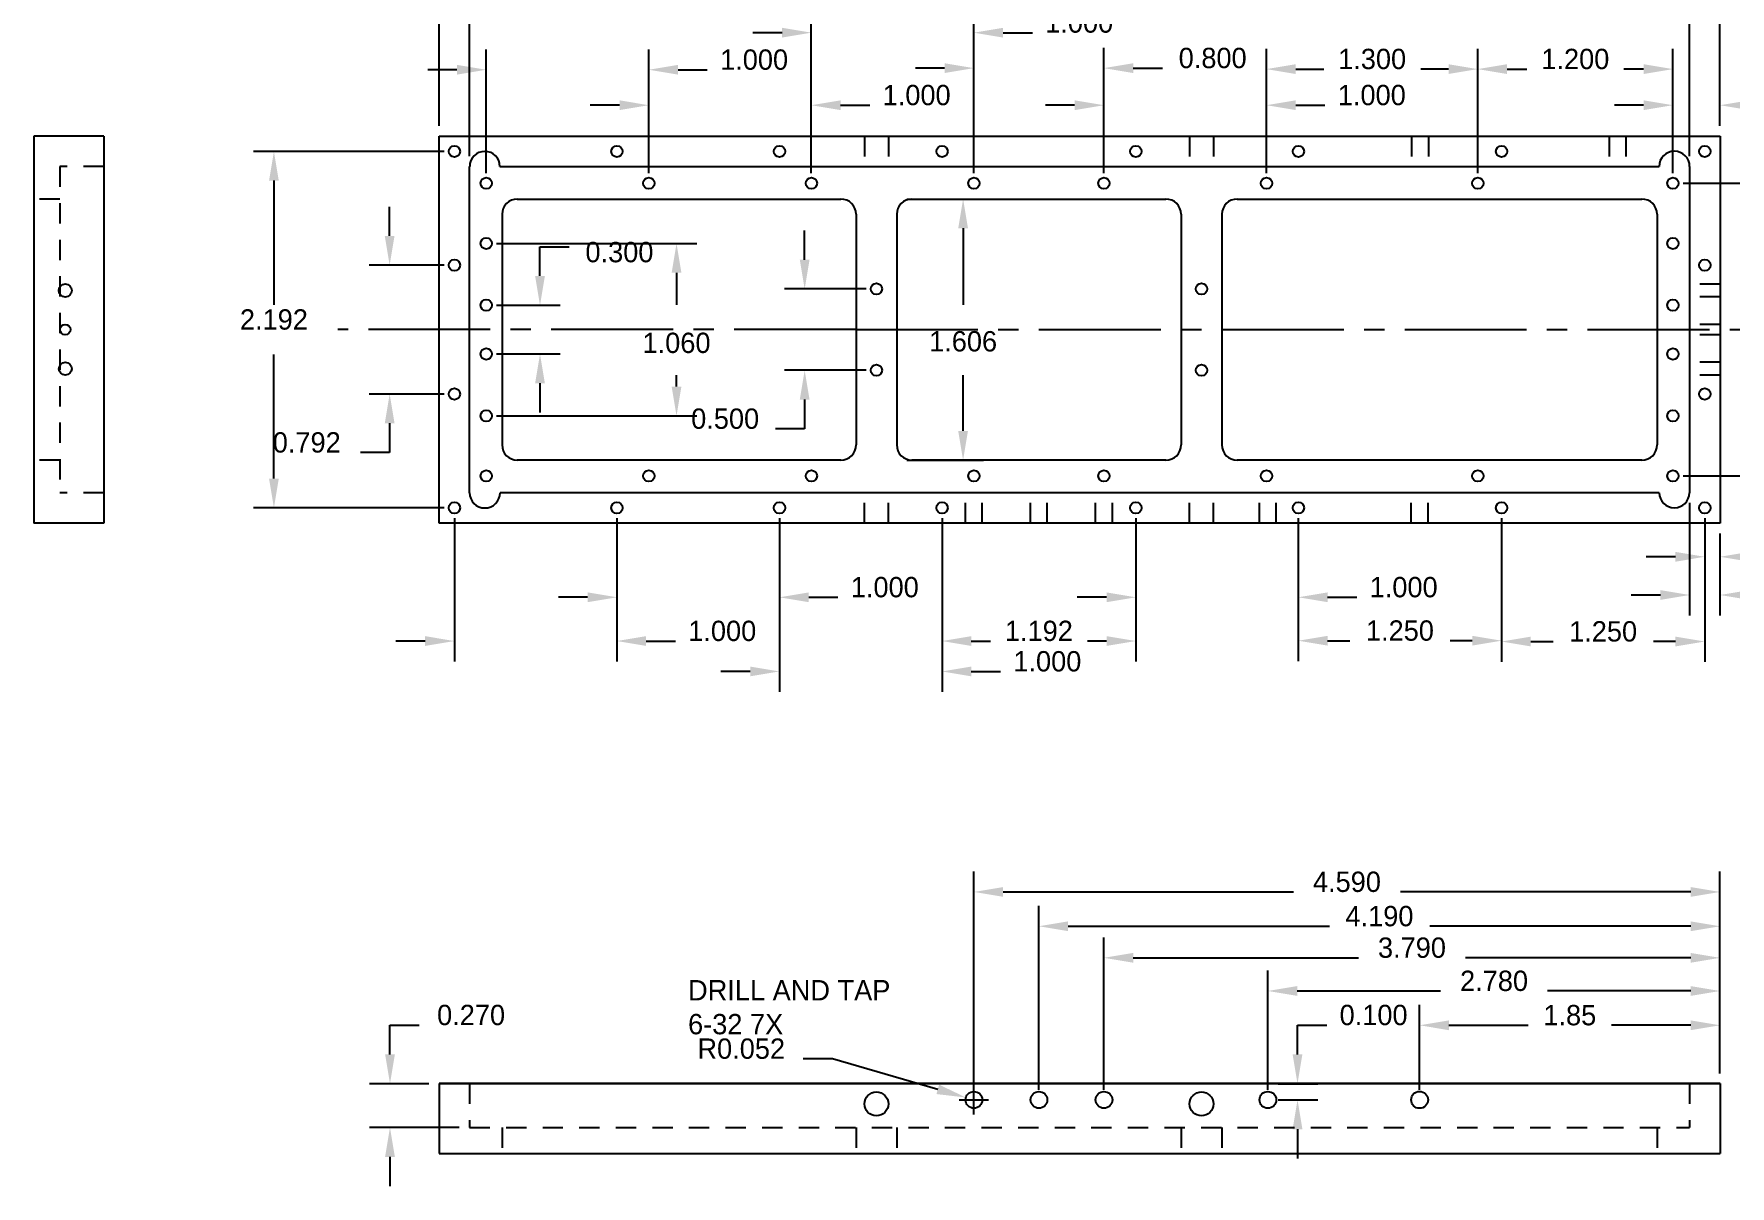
# Model space of a CAD drawing. Extents: x -6.1 to 9.6, y -5.4 to 5.3.
# Drawn here: x -6.13 to 4.31, y -5.41 to 1.68 of the extents above; entities that cross this region are included whole.
import ezdxf
from ezdxf.enums import TextEntityAlignment as Align

# ---------------------------------------------------------------- set-up
doc = ezdxf.new("R2010")
doc.units = 0
doc.header["$MEASUREMENT"] = 0
doc.linetypes.add('CENTER2', pattern=[1.125, 0.75, -0.125, 0.125, -0.125])
doc.linetypes.add('HIDDEN2', pattern=[0.1875, 0.125, -0.0625])
doc.layers.get('0').update_dxf_attribs({"linetype": 'CONTINUOUS'})
doc.layers.get('DEFPOINTS').update_dxf_attribs({"linetype": 'CONTINUOUS'})
for name, color, linetype in [('CEN', 5, 'CENTER2'), ('DIM', 3, 'CONTINUOUS'), ('HID', 1, 'HIDDEN2')]:
    doc.layers.add(name, color=color, linetype=linetype)
doc.dimstyles.get("Standard").update_dxf_attribs({"dimtxt": 0.125, "dimasz": 0.18, "dimexe": 0.125, "dimexo": 0.063, "dimgap": 0.09, "dimtad": 0, "dimtih": 1, "dimtoh": 1, "dimdec": 4, "dimzin": 0, "dimtxsty": 'STANDARD', "dimcen": 0.09, "dimazin": 3, "dimtfac": 1, "dimtdec": 4, "dimtofl": 0, "dimtmove": 0, "dimatfit": 3, "dimtolj": 1, "dimtzin": 0})

# ---------------------------------------------------------------- blocks, each defined once
blk = doc.blocks.new('*D6')
at = {"color": 0, "linetype": 'BYBLOCK'}
for p, q in [((1.647, -4.598), (1.647, -4.418)), ((1.647, -4.418), (1.827, -4.418)), ((1.528, -4.778), (1.772, -4.778)), ((1.528, -4.878), (1.772, -4.878)), ((1.647, -5.058), (1.647, -5.238))]:
    blk.add_line(p, q, dxfattribs=at)
for points in [[(1.617, -4.598), (1.677, -4.598), (1.647, -4.778)], [(1.617, -5.058), (1.677, -5.058), (1.647, -4.878)]]:
    blk.add_solid(points, dxfattribs=at)
at = {"layer": 'DEFPOINTS', "color": 0, "linetype": 'BYBLOCK'}
for p in [(1.465, -4.778), (1.647, -4.778), (1.465, -4.878)]:
    blk.add_point(p, dxfattribs=at)
at = {"color": 0, "linetype": 'BYBLOCK'}
blk.add_text('0.100', height=0.125, dxfattribs=at).set_placement((2.115, -4.418), align=Align.CENTER)
blk = doc.blocks.new('*D5')
at = {"color": 0, "linetype": 'BYBLOCK'}
for p, q in [((3.652, -1.3), (3.652, -1.663)), ((3.746, -1.394), (3.746, -1.663)), ((3.472, -1.538), (3.292, -1.538)), ((3.926, -1.538), (4.106, -1.538))]:
    blk.add_line(p, q, dxfattribs=at)
for points in [[(3.472, -1.508), (3.472, -1.568), (3.652, -1.538)], [(3.926, -1.508), (3.926, -1.568), (3.746, -1.538)]]:
    blk.add_solid(points, dxfattribs=at)
at = {"layer": 'DEFPOINTS', "color": 0, "linetype": 'BYBLOCK'}
for p in [(3.652, -1.237), (3.746, -1.331), (3.746, -1.538)]:
    blk.add_point(p, dxfattribs=at)
at = {"color": 0, "linetype": 'BYBLOCK'}
blk.add_text('0.094', height=0.125, dxfattribs=at).set_placement((4.426, -1.538), align=Align.CENTER)
blk = doc.blocks.new('*D4')
at = {"color": 0, "linetype": 'BYBLOCK'}
for p, q in [((3.559, -1.207), (3.559, -1.898)), ((3.746, -1.394), (3.746, -1.898)), ((3.379, -1.773), (3.199, -1.773)), ((3.926, -1.773), (4.106, -1.773))]:
    blk.add_line(p, q, dxfattribs=at)
for points in [[(3.379, -1.743), (3.379, -1.803), (3.559, -1.773)], [(3.926, -1.743), (3.926, -1.803), (3.746, -1.773)]]:
    blk.add_solid(points, dxfattribs=at)
at = {"layer": 'DEFPOINTS', "color": 0, "linetype": 'BYBLOCK'}
for p in [(3.559, -1.144), (3.746, -1.331), (3.746, -1.773)]:
    blk.add_point(p, dxfattribs=at)
at = {"color": 0, "linetype": 'BYBLOCK'}
blk.add_text('0.187', height=0.125, dxfattribs=at).set_placement((4.415, -1.773), align=Align.CENTER)
blk = doc.blocks.new('*D15')
at = {"color": 0, "linetype": 'BYBLOCK'}
for p, q in [((0.652, -1.3), (0.652, -1.912)), ((1.652, -1.3), (1.652, -1.912)), ((0.472, -1.787), (0.292, -1.787)), ((1.832, -1.787), (2.012, -1.787))]:
    blk.add_line(p, q, dxfattribs=at)
for points in [[(0.472, -1.757), (0.472, -1.817), (0.652, -1.787)], [(1.832, -1.757), (1.832, -1.817), (1.652, -1.787)]]:
    blk.add_solid(points, dxfattribs=at)
at = {"layer": 'DEFPOINTS', "color": 0, "linetype": 'BYBLOCK'}
for p in [(0.652, -1.237), (1.652, -1.237), (1.652, -1.787)]:
    blk.add_point(p, dxfattribs=at)
at = {"color": 0, "linetype": 'BYBLOCK'}
blk.add_text('1.000', height=0.125, dxfattribs=at).set_placement((2.3, -1.787), align=Align.CENTER)
blk = doc.blocks.new('*D16')
at = {"color": 0, "linetype": 'BYBLOCK'}
for p, q in [((-0.54, -1.3), (-0.54, -2.181)), ((0.652, -1.3), (0.652, -2.181)), ((-0.36, -2.056), (-0.242, -2.056)), ((0.472, -2.056), (0.355, -2.056))]:
    blk.add_line(p, q, dxfattribs=at)
for points in [[(-0.36, -2.026), (-0.36, -2.086), (-0.54, -2.056)], [(0.472, -2.026), (0.472, -2.086), (0.652, -2.056)]]:
    blk.add_solid(points, dxfattribs=at)
at = {"layer": 'DEFPOINTS', "color": 0, "linetype": 'BYBLOCK'}
for p in [(-0.54, -1.237), (0.652, -1.237), (0.652, -2.056)]:
    blk.add_point(p, dxfattribs=at)
at = {"color": 0, "linetype": 'BYBLOCK'}
blk.add_text('1.192', height=0.125, dxfattribs=at).set_placement((0.056, -2.056), align=Align.CENTER)
blk = doc.blocks.new('*D17')
at = {"color": 0, "linetype": 'BYBLOCK'}
for p, q in [((-1.54, -1.3), (-1.54, -2.368)), ((-0.54, -1.3), (-0.54, -2.368)), ((-1.72, -2.243), (-1.9, -2.243)), ((-0.36, -2.243), (-0.18, -2.243))]:
    blk.add_line(p, q, dxfattribs=at)
for points in [[(-1.72, -2.213), (-1.72, -2.273), (-1.54, -2.243)], [(-0.36, -2.213), (-0.36, -2.273), (-0.54, -2.243)]]:
    blk.add_solid(points, dxfattribs=at)
at = {"layer": 'DEFPOINTS', "color": 0, "linetype": 'BYBLOCK'}
for p in [(-1.54, -1.237), (-0.54, -1.237), (-0.54, -2.243)]:
    blk.add_point(p, dxfattribs=at)
at = {"color": 0, "linetype": 'BYBLOCK'}
blk.add_text('1.000', height=0.125, dxfattribs=at).set_placement((0.108, -2.243), align=Align.CENTER)
blk = doc.blocks.new('*D18')
at = {"color": 0, "linetype": 'BYBLOCK'}
for p, q in [((-2.54, -1.3), (-2.54, -1.912)), ((-1.54, -1.3), (-1.54, -1.912)), ((-2.72, -1.787), (-2.9, -1.787)), ((-1.36, -1.787), (-1.18, -1.787))]:
    blk.add_line(p, q, dxfattribs=at)
for points in [[(-2.72, -1.757), (-2.72, -1.817), (-2.54, -1.787)], [(-1.36, -1.757), (-1.36, -1.817), (-1.54, -1.787)]]:
    blk.add_solid(points, dxfattribs=at)
at = {"layer": 'DEFPOINTS', "color": 0, "linetype": 'BYBLOCK'}
for p in [(-2.54, -1.237), (-1.54, -1.237), (-1.54, -1.787)]:
    blk.add_point(p, dxfattribs=at)
at = {"color": 0, "linetype": 'BYBLOCK'}
blk.add_text('1.000', height=0.125, dxfattribs=at).set_placement((-0.892, -1.787), align=Align.CENTER)
blk = doc.blocks.new('*D19')
at = {"color": 0, "linetype": 'BYBLOCK'}
for p, q in [((-3.54, -1.3), (-3.54, -2.181)), ((-2.54, -1.3), (-2.54, -2.181)), ((-3.72, -2.056), (-3.9, -2.056)), ((-2.36, -2.056), (-2.18, -2.056))]:
    blk.add_line(p, q, dxfattribs=at)
for points in [[(-3.72, -2.026), (-3.72, -2.086), (-3.54, -2.056)], [(-2.36, -2.026), (-2.36, -2.086), (-2.54, -2.056)]]:
    blk.add_solid(points, dxfattribs=at)
at = {"layer": 'DEFPOINTS', "color": 0, "linetype": 'BYBLOCK'}
for p in [(-3.54, -1.237), (-2.54, -1.237), (-2.54, -2.056)]:
    blk.add_point(p, dxfattribs=at)
at = {"color": 0, "linetype": 'BYBLOCK'}
blk.add_text('1.000', height=0.125, dxfattribs=at).set_placement((-1.892, -2.056), align=Align.CENTER)
blk = doc.blocks.new('*D20')
at = {"color": 0, "linetype": 'BYBLOCK'}
for p, q in [((3.456, 0.822), (3.456, 1.364)), ((3.746, 1.112), (3.746, 1.364)), ((3.276, 1.239), (3.096, 1.239)), ((3.926, 1.239), (4.106, 1.239))]:
    blk.add_line(p, q, dxfattribs=at)
for points in [[(3.276, 1.269), (3.276, 1.209), (3.456, 1.239)], [(3.926, 1.269), (3.926, 1.209), (3.746, 1.239)]]:
    blk.add_solid(points, dxfattribs=at)
at = {"layer": 'DEFPOINTS', "color": 0, "linetype": 'BYBLOCK'}
for p in [(3.746, 1.239), (3.746, 1.049), (3.456, 0.759)]:
    blk.add_point(p, dxfattribs=at)
at = {"color": 0, "linetype": 'BYBLOCK'}
blk.add_text('0.290', height=0.125, dxfattribs=at).set_placement((4.426, 1.239), align=Align.CENTER)
blk = doc.blocks.new('*D21')
at = {"color": 0, "linetype": 'BYBLOCK'}
for p, q in [((0.456, 0.822), (0.456, 1.364)), ((1.456, 0.822), (1.456, 1.364)), ((0.276, 1.239), (0.096, 1.239)), ((1.636, 1.239), (1.816, 1.239))]:
    blk.add_line(p, q, dxfattribs=at)
for points in [[(0.276, 1.269), (0.276, 1.209), (0.456, 1.239)], [(1.636, 1.269), (1.636, 1.209), (1.456, 1.239)]]:
    blk.add_solid(points, dxfattribs=at)
at = {"layer": 'DEFPOINTS', "color": 0, "linetype": 'BYBLOCK'}
for p in [(1.456, 1.239), (0.456, 0.759), (1.456, 0.759)]:
    blk.add_point(p, dxfattribs=at)
at = {"color": 0, "linetype": 'BYBLOCK'}
blk.add_text('1.000', height=0.125, dxfattribs=at).set_placement((2.104, 1.239), align=Align.CENTER)
blk = doc.blocks.new('*D22')
at = {"color": 0, "linetype": 'BYBLOCK'}
for p, q in [((-0.344, 0.822), (-0.344, 1.592)), ((0.456, 0.822), (0.456, 1.592)), ((-0.524, 1.467), (-0.704, 1.467)), ((0.636, 1.467), (0.816, 1.467))]:
    blk.add_line(p, q, dxfattribs=at)
for points in [[(-0.524, 1.497), (-0.524, 1.437), (-0.344, 1.467)], [(0.636, 1.497), (0.636, 1.437), (0.456, 1.467)]]:
    blk.add_solid(points, dxfattribs=at)
at = {"layer": 'DEFPOINTS', "color": 0, "linetype": 'BYBLOCK'}
for p in [(0.456, 1.467), (-0.344, 0.759), (0.456, 0.759)]:
    blk.add_point(p, dxfattribs=at)
at = {"color": 0, "linetype": 'BYBLOCK'}
blk.add_text('0.800', height=0.125, dxfattribs=at).set_placement((1.125, 1.467), align=Align.CENTER)
blk = doc.blocks.new('*D23')
at = {"color": 0, "linetype": 'BYBLOCK'}
for p, q in [((-1.344, 0.822), (-1.344, 1.81)), ((-0.344, 0.822), (-0.344, 1.81)), ((-1.524, 1.685), (-1.704, 1.685)), ((-0.164, 1.685), (0.016, 1.685))]:
    blk.add_line(p, q, dxfattribs=at)
for points in [[(-1.524, 1.715), (-1.524, 1.655), (-1.344, 1.685)], [(-0.164, 1.715), (-0.164, 1.655), (-0.344, 1.685)]]:
    blk.add_solid(points, dxfattribs=at)
at = {"layer": 'DEFPOINTS', "color": 0, "linetype": 'BYBLOCK'}
for p in [(-0.344, 1.685), (-1.344, 0.759), (-0.344, 0.759)]:
    blk.add_point(p, dxfattribs=at)
at = {"color": 0, "linetype": 'BYBLOCK'}
blk.add_text('1.000', height=0.125, dxfattribs=at).set_placement((0.304, 1.685), align=Align.CENTER)
blk = doc.blocks.new('*D24')
at = {"color": 0, "linetype": 'BYBLOCK'}
for p, q in [((-2.344, 0.822), (-2.344, 1.364)), ((-1.344, 0.822), (-1.344, 1.364)), ((-2.524, 1.239), (-2.704, 1.239)), ((-1.164, 1.239), (-0.984, 1.239))]:
    blk.add_line(p, q, dxfattribs=at)
for points in [[(-2.524, 1.269), (-2.524, 1.209), (-2.344, 1.239)], [(-1.164, 1.269), (-1.164, 1.209), (-1.344, 1.239)]]:
    blk.add_solid(points, dxfattribs=at)
at = {"layer": 'DEFPOINTS', "color": 0, "linetype": 'BYBLOCK'}
for p in [(-1.344, 1.239), (-2.344, 0.759), (-1.344, 0.759)]:
    blk.add_point(p, dxfattribs=at)
at = {"color": 0, "linetype": 'BYBLOCK'}
blk.add_text('1.000', height=0.125, dxfattribs=at).set_placement((-0.696, 1.239), align=Align.CENTER)
blk = doc.blocks.new('*D25')
at = {"color": 0, "linetype": 'BYBLOCK'}
for p, q in [((-3.344, 0.822), (-3.344, 1.582)), ((-2.344, 0.822), (-2.344, 1.582)), ((-3.524, 1.457), (-3.704, 1.457)), ((-2.164, 1.457), (-1.984, 1.457))]:
    blk.add_line(p, q, dxfattribs=at)
for points in [[(-3.524, 1.487), (-3.524, 1.427), (-3.344, 1.457)], [(-2.164, 1.487), (-2.164, 1.427), (-2.344, 1.457)]]:
    blk.add_solid(points, dxfattribs=at)
at = {"layer": 'DEFPOINTS', "color": 0, "linetype": 'BYBLOCK'}
for p in [(-2.344, 1.457), (-3.344, 0.759), (-2.344, 0.759)]:
    blk.add_point(p, dxfattribs=at)
at = {"color": 0, "linetype": 'BYBLOCK'}
blk.add_text('1.000', height=0.125, dxfattribs=at).set_placement((-1.696, 1.457), align=Align.CENTER)
blk = doc.blocks.new('*D26')
at = {"color": 0, "linetype": 'BYBLOCK'}
for p, q in [((-1.385, 0.289), (-1.385, 0.469)), ((-1.007, 0.109), (-1.51, 0.109)), ((-1.007, -0.391), (-1.51, -0.391)), ((-1.385, -0.571), (-1.385, -0.751)), ((-1.385, -0.751), (-1.565, -0.751))]:
    blk.add_line(p, q, dxfattribs=at)
for points in [[(-1.415, 0.289), (-1.355, 0.289), (-1.385, 0.109)], [(-1.415, -0.571), (-1.355, -0.571), (-1.385, -0.391)]]:
    blk.add_solid(points, dxfattribs=at)
at = {"layer": 'DEFPOINTS', "color": 0, "linetype": 'BYBLOCK'}
for p in [(-0.944, 0.109), (-1.385, -0.391), (-0.944, -0.391)]:
    blk.add_point(p, dxfattribs=at)
at = {"color": 0, "linetype": 'BYBLOCK'}
blk.add_text('0.500', height=0.125, dxfattribs=at).set_placement((-1.874, -0.751), align=Align.CENTER)
blk = doc.blocks.new('*D27')
at = {"color": 0, "linetype": 'BYBLOCK'}
for p, q in [((-3.938, 0.435), (-3.938, 0.615)), ((-3.603, 0.255), (-4.063, 0.255)), ((-3.603, -0.537), (-4.063, -0.537)), ((-3.938, -0.717), (-3.938, -0.897)), ((-3.938, -0.897), (-4.118, -0.897))]:
    blk.add_line(p, q, dxfattribs=at)
for points in [[(-3.968, 0.435), (-3.908, 0.435), (-3.938, 0.255)], [(-3.968, -0.717), (-3.908, -0.717), (-3.938, -0.537)]]:
    blk.add_solid(points, dxfattribs=at)
at = {"layer": 'DEFPOINTS', "color": 0, "linetype": 'BYBLOCK'}
for p in [(-3.54, 0.255), (-3.938, -0.537), (-3.54, -0.537)]:
    blk.add_point(p, dxfattribs=at)
at = {"color": 0, "linetype": 'BYBLOCK'}
blk.add_text('0.792', height=0.125, dxfattribs=at).set_placement((-4.448, -0.897), align=Align.CENTER)
blk = doc.blocks.new('*D28')
at = {"color": 0, "linetype": 'BYBLOCK'}
for p, q in [((-3.603, 0.955), (-4.775, 0.955)), ((-4.65, 0.775), (-4.65, 0.012)), ((-4.65, -1.057), (-4.65, -0.293)), ((-3.603, -1.237), (-4.775, -1.237))]:
    blk.add_line(p, q, dxfattribs=at)
for points in [[(-4.68, 0.775), (-4.62, 0.775), (-4.65, 0.955)], [(-4.68, -1.057), (-4.62, -1.057), (-4.65, -1.237)]]:
    blk.add_solid(points, dxfattribs=at)
at = {"layer": 'DEFPOINTS', "color": 0, "linetype": 'BYBLOCK'}
for p in [(-3.54, 0.955), (-4.65, -1.237), (-3.54, -1.237)]:
    blk.add_point(p, dxfattribs=at)
at = {"color": 0, "linetype": 'BYBLOCK'}
blk.add_text('2.192', height=0.125, dxfattribs=at).set_placement((-4.65, -0.141), align=Align.CENTER)
blk = doc.blocks.new('*D35')
at = {"color": 0, "linetype": 'BYBLOCK'}
for p, q in [((-3.936, -4.598), (-3.936, -4.418)), ((-3.936, -4.418), (-3.756, -4.418)), ((-3.697, -4.778), (-4.061, -4.778)), ((-3.51, -5.048), (-4.061, -5.048)), ((-3.936, -5.228), (-3.936, -5.408))]:
    blk.add_line(p, q, dxfattribs=at)
for points in [[(-3.966, -4.598), (-3.906, -4.598), (-3.936, -4.778)], [(-3.966, -5.228), (-3.906, -5.228), (-3.936, -5.048)]]:
    blk.add_solid(points, dxfattribs=at)
at = {"layer": 'DEFPOINTS', "color": 0, "linetype": 'BYBLOCK'}
for p in [(-3.936, -4.778), (-3.634, -4.778), (-3.447, -5.048)]:
    blk.add_point(p, dxfattribs=at)
at = {"color": 0, "linetype": 'BYBLOCK'}
blk.add_text('0.270', height=0.125, dxfattribs=at).set_placement((-3.437, -4.418), align=Align.CENTER)
blk = doc.blocks.new('*D38')
at = {"color": 0, "linetype": 'BYBLOCK'}
for p, q in [((-1.214, -4.625), (-1.394, -4.625)), ((-0.566, -4.813), (-1.214, -4.625)), ((-0.344, -4.968), (-0.344, -4.788)), ((-0.434, -4.878), (-0.254, -4.878))]:
    blk.add_line(p, q, dxfattribs=at)
blk.add_solid([(-0.574, -4.842), (-0.558, -4.784), (-0.393, -4.863)], dxfattribs=at)
at = {"layer": 'DEFPOINTS', "color": 0, "linetype": 'BYBLOCK'}
for p in [(-0.393, -4.863), (-0.344, -4.878)]:
    blk.add_point(p, dxfattribs=at)
at = {"color": 0, "linetype": 'BYBLOCK'}
blk.add_text('R0.052', height=0.125, dxfattribs=at).set_placement((-1.775, -4.625), align=Align.CENTER)
blk = doc.blocks.new('*D42')
at = {"color": 0, "linetype": 'BYBLOCK'}
for p, q in [((1.456, 0.822), (1.456, 1.586)), ((2.756, 0.822), (2.756, 1.586)), ((1.636, 1.461), (1.808, 1.461)), ((2.576, 1.461), (2.405, 1.461))]:
    blk.add_line(p, q, dxfattribs=at)
for points in [[(1.636, 1.491), (1.636, 1.431), (1.456, 1.461)], [(2.576, 1.491), (2.576, 1.431), (2.756, 1.461)]]:
    blk.add_solid(points, dxfattribs=at)
at = {"layer": 'DEFPOINTS', "color": 0, "linetype": 'BYBLOCK'}
for p in [(2.756, 1.461), (1.456, 0.759), (2.756, 0.759)]:
    blk.add_point(p, dxfattribs=at)
at = {"color": 0, "linetype": 'BYBLOCK'}
blk.add_text('1.300', height=0.125, dxfattribs=at).set_placement((2.106, 1.461), align=Align.CENTER)
blk = doc.blocks.new('*D43')
at = {"color": 0, "linetype": 'BYBLOCK'}
for p, q in [((2.756, 0.822), (2.756, 1.586)), ((3.956, 0.822), (3.956, 1.586)), ((2.936, 1.461), (3.058, 1.461)), ((3.776, 1.461), (3.655, 1.461))]:
    blk.add_line(p, q, dxfattribs=at)
for points in [[(2.936, 1.491), (2.936, 1.431), (2.756, 1.461)], [(3.776, 1.491), (3.776, 1.431), (3.956, 1.461)]]:
    blk.add_solid(points, dxfattribs=at)
at = {"layer": 'DEFPOINTS', "color": 0, "linetype": 'BYBLOCK'}
for p in [(3.956, 1.461), (2.756, 0.759), (3.956, 0.759)]:
    blk.add_point(p, dxfattribs=at)
at = {"color": 0, "linetype": 'BYBLOCK'}
blk.add_text('1.200', height=0.125, dxfattribs=at).set_placement((3.356, 1.461), align=Align.CENTER)
blk = doc.blocks.new('*D44')
at = {"color": 0, "linetype": 'BYBLOCK'}
for p, q in [((-3.634, 1.112), (-3.634, 2.48)), ((4.246, 1.112), (4.246, 2.48)), ((-3.454, 2.355), (-0.023, 2.355)), ((4.066, 2.355), (0.636, 2.355))]:
    blk.add_line(p, q, dxfattribs=at)
for points in [[(-3.454, 2.385), (-3.454, 2.325), (-3.634, 2.355)], [(4.066, 2.385), (4.066, 2.325), (4.246, 2.355)]]:
    blk.add_solid(points, dxfattribs=at)
at = {"layer": 'DEFPOINTS', "color": 0, "linetype": 'BYBLOCK'}
for p in [(4.246, 2.355), (-3.634, 1.049), (4.246, 1.049)]:
    blk.add_point(p, dxfattribs=at)
at = {"color": 0, "linetype": 'BYBLOCK'}
blk.add_text('7.880', height=0.125, dxfattribs=at).set_placement((0.306, 2.355), align=Align.CENTER)
blk = doc.blocks.new('*D45')
at = {"color": 0, "linetype": 'BYBLOCK'}
for p, q in [((-3.447, 0.925), (-3.447, 2.263)), ((4.059, 0.925), (4.059, 2.263)), ((-3.267, 2.138), (-0.023, 2.138)), ((3.879, 2.138), (0.636, 2.138))]:
    blk.add_line(p, q, dxfattribs=at)
for points in [[(-3.267, 2.168), (-3.267, 2.108), (-3.447, 2.138)], [(3.879, 2.168), (3.879, 2.108), (4.059, 2.138)]]:
    blk.add_solid(points, dxfattribs=at)
at = {"layer": 'DEFPOINTS', "color": 0, "linetype": 'BYBLOCK'}
for p in [(4.059, 2.138), (-3.447, 0.862), (4.059, 0.862)]:
    blk.add_point(p, dxfattribs=at)
at = {"color": 0, "linetype": 'BYBLOCK'}
blk.add_text('7.506', height=0.125, dxfattribs=at).set_placement((0.306, 2.138), align=Align.CENTER)
blk = doc.blocks.new('*D47')
at = {"color": 0, "linetype": 'BYBLOCK'}
for p, q in [((1.652, -1.3), (1.652, -2.179)), ((2.902, -1.3), (2.902, -2.179)), ((1.832, -2.054), (1.969, -2.054)), ((2.722, -2.054), (2.586, -2.054))]:
    blk.add_line(p, q, dxfattribs=at)
for points in [[(1.832, -2.024), (1.832, -2.084), (1.652, -2.054)], [(2.722, -2.024), (2.722, -2.084), (2.902, -2.054)]]:
    blk.add_solid(points, dxfattribs=at)
at = {"layer": 'DEFPOINTS', "color": 0, "linetype": 'BYBLOCK'}
for p in [(1.652, -1.237), (2.902, -1.237), (2.902, -2.054)]:
    blk.add_point(p, dxfattribs=at)
at = {"color": 0, "linetype": 'BYBLOCK'}
blk.add_text('1.250', height=0.125, dxfattribs=at).set_placement((2.277, -2.054), align=Align.CENTER)
blk = doc.blocks.new('*D48')
at = {"color": 0, "linetype": 'BYBLOCK'}
for p, q in [((2.902, -1.3), (2.902, -2.184)), ((4.152, -1.3), (4.152, -2.184)), ((3.082, -2.059), (3.219, -2.059)), ((3.972, -2.059), (3.836, -2.059))]:
    blk.add_line(p, q, dxfattribs=at)
for points in [[(3.082, -2.029), (3.082, -2.089), (2.902, -2.059)], [(3.972, -2.029), (3.972, -2.089), (4.152, -2.059)]]:
    blk.add_solid(points, dxfattribs=at)
at = {"layer": 'DEFPOINTS', "color": 0, "linetype": 'BYBLOCK'}
for p in [(2.902, -1.237), (4.152, -1.237), (4.152, -2.059)]:
    blk.add_point(p, dxfattribs=at)
at = {"color": 0, "linetype": 'BYBLOCK'}
blk.add_text('1.250', height=0.125, dxfattribs=at).set_placement((3.527, -2.059), align=Align.CENTER)
blk = doc.blocks.new('*D49')
at = {"color": 0, "linetype": 'BYBLOCK'}
for p, q in [((2.398, -4.815), (2.398, -4.294)), ((4.246, -4.715), (4.246, -4.294)), ((2.578, -4.419), (3.066, -4.419)), ((4.066, -4.419), (3.579, -4.419))]:
    blk.add_line(p, q, dxfattribs=at)
for points in [[(2.578, -4.389), (2.578, -4.449), (2.398, -4.419)], [(4.066, -4.389), (4.066, -4.449), (4.246, -4.419)]]:
    blk.add_solid(points, dxfattribs=at)
at = {"layer": 'DEFPOINTS', "color": 0, "linetype": 'BYBLOCK'}
for p in [(4.246, -4.419), (4.246, -4.778), (2.398, -4.878)]:
    blk.add_point(p, dxfattribs=at)
at = {"color": 0, "linetype": 'BYBLOCK'}
blk.add_text('1.85', height=0.125, dxfattribs=at).set_placement((3.322, -4.419), align=Align.CENTER)
blk = doc.blocks.new('*D52')
at = {"color": 0, "linetype": 'BYBLOCK'}
for p, q in [((0.456, -4.815), (0.456, -3.879)), ((4.246, -4.715), (4.246, -3.879)), ((0.636, -4.004), (2.022, -4.004)), ((4.066, -4.004), (2.681, -4.004))]:
    blk.add_line(p, q, dxfattribs=at)
for points in [[(0.636, -3.974), (0.636, -4.034), (0.456, -4.004)], [(4.066, -3.974), (4.066, -4.034), (4.246, -4.004)]]:
    blk.add_solid(points, dxfattribs=at)
at = {"layer": 'DEFPOINTS', "color": 0, "linetype": 'BYBLOCK'}
for p in [(4.246, -4.004), (4.246, -4.778), (0.456, -4.878)]:
    blk.add_point(p, dxfattribs=at)
at = {"color": 0, "linetype": 'BYBLOCK'}
blk.add_text('3.790', height=0.125, dxfattribs=at).set_placement((2.351, -4.004), align=Align.CENTER)
blk = doc.blocks.new('*D51')
at = {"color": 0, "linetype": 'BYBLOCK'}
for p, q in [((0.056, -4.815), (0.056, -3.685)), ((4.246, -4.715), (4.246, -3.685)), ((0.236, -3.81), (1.843, -3.81)), ((4.066, -3.81), (2.46, -3.81))]:
    blk.add_line(p, q, dxfattribs=at)
for points in [[(0.236, -3.78), (0.236, -3.84), (0.056, -3.81)], [(4.066, -3.78), (4.066, -3.84), (4.246, -3.81)]]:
    blk.add_solid(points, dxfattribs=at)
at = {"layer": 'DEFPOINTS', "color": 0, "linetype": 'BYBLOCK'}
for p in [(4.246, -3.81), (4.246, -4.778), (0.056, -4.878)]:
    blk.add_point(p, dxfattribs=at)
at = {"color": 0, "linetype": 'BYBLOCK'}
blk.add_text('4.190', height=0.125, dxfattribs=at).set_placement((2.151, -3.81), align=Align.CENTER)
blk = doc.blocks.new('*D50')
at = {"color": 0, "linetype": 'BYBLOCK'}
for p, q in [((-0.344, -4.815), (-0.344, -3.474)), ((4.246, -4.715), (4.246, -3.474)), ((-0.164, -3.599), (1.622, -3.599)), ((4.066, -3.599), (2.281, -3.599))]:
    blk.add_line(p, q, dxfattribs=at)
for points in [[(-0.164, -3.569), (-0.164, -3.629), (-0.344, -3.599)], [(4.066, -3.569), (4.066, -3.629), (4.246, -3.599)]]:
    blk.add_solid(points, dxfattribs=at)
at = {"layer": 'DEFPOINTS', "color": 0, "linetype": 'BYBLOCK'}
for p in [(4.246, -3.599), (4.246, -4.778), (-0.344, -4.878)]:
    blk.add_point(p, dxfattribs=at)
at = {"color": 0, "linetype": 'BYBLOCK'}
blk.add_text('4.590', height=0.125, dxfattribs=at).set_placement((1.951, -3.599), align=Align.CENTER)
blk = doc.blocks.new('*D53')
at = {"color": 0, "linetype": 'BYBLOCK'}
for p, q in [((1.465, -4.815), (1.465, -4.083)), ((4.246, -4.715), (4.246, -4.083)), ((1.645, -4.208), (2.526, -4.208)), ((4.066, -4.208), (3.185, -4.208))]:
    blk.add_line(p, q, dxfattribs=at)
for points in [[(1.645, -4.178), (1.645, -4.238), (1.465, -4.208)], [(4.066, -4.178), (4.066, -4.238), (4.246, -4.208)]]:
    blk.add_solid(points, dxfattribs=at)
at = {"layer": 'DEFPOINTS', "color": 0, "linetype": 'BYBLOCK'}
for p in [(4.246, -4.208), (4.246, -4.778), (1.465, -4.878)]:
    blk.add_point(p, dxfattribs=at)
at = {"color": 0, "linetype": 'BYBLOCK'}
blk.add_text('2.780', height=0.125, dxfattribs=at).set_placement((2.856, -4.208), align=Align.CENTER)
blk = doc.blocks.new('*D59')
at = {"color": 0, "linetype": 'BYBLOCK'}
for p, q in [((4.019, 0.759), (4.978, 0.759)), ((4.853, 0.579), (4.853, 0.012)), ((4.853, -0.861), (4.853, -0.293)), ((4.019, -1.041), (4.978, -1.041))]:
    blk.add_line(p, q, dxfattribs=at)
for points in [[(4.823, 0.579), (4.883, 0.579), (4.853, 0.759)], [(4.823, -0.861), (4.883, -0.861), (4.853, -1.041)]]:
    blk.add_solid(points, dxfattribs=at)
at = {"layer": 'DEFPOINTS', "color": 0, "linetype": 'BYBLOCK'}
for p in [(3.956, 0.759), (3.956, -1.041), (4.853, -1.041)]:
    blk.add_point(p, dxfattribs=at)
at = {"color": 0, "linetype": 'BYBLOCK'}
blk.add_text('1.800', height=0.125, dxfattribs=at).set_placement((4.853, -0.141), align=Align.CENTER)

msp = doc.modelspace()

# ---------------------------------------------------------------- linework, layer by layer
at = {"linetype": 'CONTINUOUS'}
for p, q in [((-5.69636, 1.04909), (-6.12636, 1.04909)), ((-6.12636, 1.04909), (-6.12636, -1.33091)), ((-5.69636, -1.33091), (-6.12636, -1.33091))]:
    msp.add_line(p, q, dxfattribs=at)
for p, q in [((-5.69636, 1.04909), (-5.69636, -1.33091)), ((-3.63364, -4.77765), (4.24636, -4.77765)), ((4.24636, -4.77765), (-3.63364, -4.77765)), ((-3.63364, -4.77765), (-3.63364, -5.20765)), ((4.24636, -4.77765), (4.24636, -5.20765)), ((-3.63364, -5.20765), (4.24636, -5.20765))]:
    msp.add_line(p, q)
at = {"color": 7, "linetype": 'CONTINUOUS'}
for p, q in [((-3.63364, 1.04909), (4.24636, 1.04909)), ((-3.63364, -1.33091), (-3.63364, 1.04909)), ((4.24636, 1.04909), (4.24636, -1.33091)), ((-3.44664, -1.14391), (-3.44664, 0.86209)), ((-3.25964, 0.86209), (3.87136, 0.86209)), ((4.05936, 0.86209), (4.05936, -1.14391)), ((-3.15264, 0.66209), (-1.16264, 0.66209)), ((-0.72464, 0.66209), (0.83736, 0.66209)), ((1.27536, 0.66209), (3.76536, 0.66209)), ((-3.24664, 0.56809), (-3.24664, -0.84991)), ((-1.06864, 0.56809), (-1.06864, -0.84991)), ((-0.81864, 0.56809), (-0.81864, -0.84991)), ((0.93136, 0.56809), (0.93136, -0.84991)), ((1.18136, 0.56809), (1.18136, -0.84991)), ((3.85936, 0.56809), (3.85936, -0.84991)), ((-1.16264, -0.94391), (-3.15264, -0.94391)), ((0.83736, -0.94391), (-0.72464, -0.94391)), ((3.76536, -0.94391), (1.27536, -0.94391)), ((3.87236, -1.14391), (-3.25864, -1.14391)), ((4.24636, -1.33091), (-3.63364, -1.33091))]:
    msp.add_line(p, q, dxfattribs=at)
at = {"color": 0, "linetype": 'BYBLOCK'}
for p, q in [((-0.75564, 0.66209), (-0.28523, 0.66209)), ((-0.41023, 0.48209), (-0.41023, 0.01159)), ((-3.01312, 0.18909), (-3.01312, 0.36909)), ((-3.01312, 0.36909), (-2.83312, 0.36909)), ((-3.28064, 0.00909), (-2.88812, 0.00909)), ((-3.28064, -0.29091), (-2.88812, -0.29091)), ((-3.01312, -0.47091), (-3.01312, -0.65091)), ((-0.41023, -0.76391), (-0.41023, -0.42192)), ((-0.75564, -0.94391), (-0.28523, -0.94391))]:
    msp.add_line(p, q, dxfattribs=at)
for centre, radius in [((-3.53964, 0.95509), 0.035), ((-2.53964, 0.95509), 0.035), ((-1.53964, 0.95509), 0.035), ((-0.53964, 0.95509), 0.035), ((0.65236, 0.95509), 0.035), ((1.65236, 0.95509), 0.035), ((2.90236, 0.95509), 0.035), ((4.15236, 0.95509), 0.035), ((-3.53964, 0.25509), 0.035), ((4.15236, 0.25509), 0.035), ((-5.93336, 0.09959), 0.04), ((-5.93336, -0.14091), 0.032), ((-5.93336, -0.38141), 0.0395), ((-3.53964, -0.53691), 0.035), ((4.15236, -0.53691), 0.035), ((-3.53964, -1.23691), 0.035), ((-2.53964, -1.23691), 0.035), ((-1.53964, -1.23691), 0.035), ((-0.53964, -1.23691), 0.035), ((0.65236, -1.23691), 0.035), ((1.65236, -1.23691), 0.035), ((2.90236, -1.23691), 0.035), ((4.15236, -1.23691), 0.035), ((-0.94364, -4.90265), 0.0735), ((-0.34364, -4.87765), 0.0515), ((0.05636, -4.87765), 0.0515), ((0.45636, -4.87765), 0.0515), ((1.05636, -4.90265), 0.0735), ((1.46482, -4.87765), 0.0515), ((2.39812, -4.87765), 0.052)]:
    msp.add_circle(centre, radius)
at = {"color": 7, "linetype": 'CONTINUOUS'}
for centre in [(-3.34364, 0.75909), (-2.34364, 0.75909), (-1.34364, 0.75909), (-0.34364, 0.75909), (0.45636, 0.75909), (1.45636, 0.75909), (2.75636, 0.75909), (3.95636, 0.75909), (-3.34364, 0.38909), (3.95636, 0.38909), (-0.94364, 0.10909), (1.05636, 0.10909), (-3.34364, 0.00909), (3.95636, 0.00909), (-3.34364, -0.29091), (3.95636, -0.29091), (-0.94364, -0.39091), (1.05636, -0.39091), (-3.34364, -0.67091), (3.95636, -0.67091), (-3.34364, -1.04091), (-2.34364, -1.04091), (-1.34364, -1.04091), (-0.34364, -1.04091), (0.45636, -1.04091), (1.45636, -1.04091), (2.75636, -1.04091), (3.95636, -1.04091)]:
    msp.add_circle(centre, 0.035, dxfattribs=at)
for centre, radius, start, end in [((-3.35264, 0.86209), 0.093, 0, 180), ((3.96536, 0.86209), 0.094, 0, 180), ((-3.15264, 0.56809), 0.094, 90, 180), ((-1.16264, 0.56809), 0.094, 0, 90), ((-0.72464, 0.56809), 0.094, 90, 180), ((0.83736, 0.56809), 0.094, 0, 90), ((1.27536, 0.56809), 0.094, 90, 180), ((3.76536, 0.56809), 0.094, 0, 90), ((-3.15264, -0.84991), 0.094, 180, 270), ((-1.16264, -0.84991), 0.094, 270, 360), ((-0.72464, -0.84991), 0.094, 180, 270), ((0.83736, -0.84991), 0.094, 270, 360), ((1.27536, -0.84991), 0.094, 180, 270), ((3.76536, -0.84991), 0.094, 270, 360), ((-3.35264, -1.14391), 0.094, 180, 360), ((3.96536, -1.14391), 0.093, 180, 360)]:
    msp.add_arc(centre, radius, start, end)
at = {"color": 0, "linetype": 'BYBLOCK'}
for points in [[(-0.44023, 0.48209), (-0.38023, 0.48209), (-0.41023, 0.66209)], [(-3.04312, 0.18909), (-2.98312, 0.18909), (-3.01312, 0.00909)], [(-3.04312, -0.47091), (-2.98312, -0.47091), (-3.01312, -0.29091)], [(-0.44023, -0.76391), (-0.38023, -0.76391), (-0.41023, -0.94391)]]:
    msp.add_solid(points, dxfattribs=at)
at = {"layer": 'CEN'}
for q in [(-4.25753, -0.14091), (5.28517, -0.14091)]:
    msp.add_line((-1.06864, -0.14091), q, dxfattribs=at)
at = {"layer": 'DEFPOINTS', "color": 0, "linetype": 'BYBLOCK'}
for p in [(2.75636, 0.75909), (-0.81864, 0.66209), (-3.34364, 0.38909), (-3.34364, 0.00909), (-3.01312, 0.00909), (-3.34364, -0.29091), (-3.34364, -0.67091), (-2.17314, -0.67091), (-0.81864, -0.94391), (-0.41023, -0.94391), (2.18431, -1.04091)]:
    msp.add_point(p, dxfattribs=at)
at = {"layer": 'DIM', "color": 0, "linetype": 'BYBLOCK'}
for p, q in [((-3.28064, 0.38909), (-2.04814, 0.38909)), ((-2.17314, 0.20909), (-2.17314, 0.01159)), ((-2.17314, -0.49091), (-2.17314, -0.42192)), ((-3.28064, -0.67091), (-2.04814, -0.67091))]:
    msp.add_line(p, q, dxfattribs=at)
for points in [[(-2.20314, 0.20909), (-2.14314, 0.20909), (-2.17314, 0.38909)], [(-2.20314, -0.49091), (-2.14314, -0.49091), (-2.17314, -0.67091)]]:
    msp.add_solid(points, dxfattribs=at)
at = {"layer": 'HID'}
for p, q in [((-1.01714, 1.04909), (-1.01714, 0.86209)), ((-0.87014, 1.04909), (-0.87014, 0.86209)), ((0.98286, 1.04909), (0.98286, 0.86209)), ((1.12986, 1.04909), (1.12986, 0.86209)), ((2.34848, 1.04909), (2.34848, 0.86209)), ((2.45248, 1.04909), (2.45248, 0.86209)), ((3.5632, 1.04909), (3.5632, 0.86209)), ((3.6662, 1.04909), (3.6662, 0.86209)), ((-5.69636, 0.86209), (-5.96636, 0.86209)), ((-5.96636, 0.66209), (-6.12636, 0.66209)), ((4.24636, 0.13909), (4.05936, 0.13909)), ((4.24636, 0.06009), (4.05936, 0.06009)), ((4.24636, -0.10891), (4.05936, -0.10891)), ((4.24636, -0.17291), (4.05936, -0.17291)), ((4.24636, -0.34141), (4.05936, -0.34141)), ((4.24636, -0.42141), (4.05936, -0.42141)), ((-5.96636, -0.94391), (-6.12636, -0.94391)), ((-5.69636, -1.14391), (-5.96636, -1.14391)), ((-1.01714, -1.33091), (-1.01714, -1.14391)), ((-0.87014, -1.33091), (-0.87014, -1.14391)), ((-0.39514, -1.33091), (-0.39514, -1.14391)), ((-0.29214, -1.33091), (-0.29214, -1.14391)), ((0.00486, -1.33091), (0.00486, -1.14391)), ((0.10786, -1.33091), (0.10786, -1.14391)), ((0.40486, -1.33091), (0.40486, -1.14391)), ((0.50786, -1.33091), (0.50786, -1.14391)), ((0.98286, -1.33091), (0.98286, -1.14391)), ((1.12986, -1.33091), (1.12986, -1.14391)), ((1.41332, -1.33091), (1.41332, -1.14391)), ((1.51632, -1.33091), (1.51632, -1.14391)), ((2.34612, -1.33091), (2.34612, -1.14391)), ((2.45012, -1.33091), (2.45012, -1.14391)), ((-3.44664, -4.77765), (-3.44664, -5.04765)), ((4.05936, -4.77765), (4.05936, -5.04765)), ((-3.44664, -5.04765), (4.05936, -5.04765)), ((-3.24664, -5.04765), (-3.24664, -5.20765)), ((-1.06864, -5.04765), (-1.06864, -5.20765)), ((-0.81864, -5.04765), (-0.81864, -5.20765)), ((0.93136, -5.04765), (0.93136, -5.20765)), ((1.18136, -5.04765), (1.18136, -5.20765)), ((3.85936, -5.04765), (3.85936, -5.20765))]:
    msp.add_line(p, q, dxfattribs=at)
at = {"layer": 'HID', "linetype": 'HIDDEN2'}
msp.add_line((-5.96636, 0.86209), (-5.96636, -1.14391), dxfattribs=at)

# ---------------------------------------------------------------- texts
at = {"color": 0, "linetype": 'BYBLOCK'}
for s, p in [('0.300', (-2.52437, 0.27318)), ('1.606', (-0.41023, -0.27519))]:
    msp.add_text(s, height=0.125, dxfattribs=at).set_placement(p, align=Align.CENTER)
for s, p in [('DRILL AND TAP', (-2.10226, -4.26587)), ('6-32 7X', (-2.10226, -4.4742))]:
    msp.add_text(s, height=0.125).set_placement(p)
at = {"layer": 'DIM', "color": 0, "linetype": 'BYBLOCK'}
msp.add_text('1.060', height=0.125, dxfattribs=at).set_placement((-2.17314, -0.28478), align=Align.CENTER)

# ---------------------------------------------------------------- dimensions: what is measured, and where the dimension line sits
dim = msp.add_radius_dim(center=(-0.34364, -4.87765), mpoint=(-0.39309, -4.86327), dimstyle='STANDARD')
dim.commit()
dim.dimension.update_dxf_attribs({"geometry": '*D38', "text_midpoint": (-1.77528, -4.62468)})
at = {"layer": 'DIM'}
for base, p1, p2, picture, middle in [((4.24636, 2.35487), (-3.63364, 1.04909), (4.24636, 1.04909), '*D44', (0.30636, 2.35487)), ((4.05936, 2.13843), (-3.44664, 0.86209), (4.05936, 0.86209), '*D45', (0.30636, 2.13843)), ((-0.34364, 1.68485), (-1.34364, 0.75909), (-0.34364, 0.75909), '*D23', (0.30428, 1.68485)), ((-2.34364, 1.45686), (-3.34364, 0.75909), (-2.34364, 0.75909), '*D25', (-1.69572, 1.45686)), ((0.45636, 1.46722), (-0.34364, 0.75909), (0.45636, 0.75909), '*D22', (1.12511, 1.46722)), ((2.75636, 1.46052), (1.45636, 0.75909), (2.75636, 0.75909), '*D42', (2.10636, 1.46052)), ((3.95636, 1.46052), (2.75636, 0.75909), (3.95636, 0.75909), '*D43', (3.35636, 1.46052)), ((-1.34364, 1.23922), (-2.34364, 0.75909), (-1.34364, 0.75909), '*D24', (-0.69572, 1.23922)), ((1.45636, 1.23922), (0.45636, 0.75909), (1.45636, 0.75909), '*D21', (2.10428, 1.23922)), ((-2.53964, -2.05636), (-3.53964, -1.23691), (-2.53964, -1.23691), '*D19', (-1.89172, -2.05636)), ((-1.53964, -1.78691), (-2.53964, -1.23691), (-1.53964, -1.23691), '*D18', (-0.89172, -1.78691)), ((-0.53964, -2.24291), (-1.53964, -1.23691), (-0.53964, -1.23691), '*D17', (0.10828, -2.24291)), ((0.65236, -2.05636), (-0.53964, -1.23691), (0.65236, -1.23691), '*D16', (0.05636, -2.05636)), ((1.65236, -1.78691), (0.65236, -1.23691), (1.65236, -1.23691), '*D15', (2.30028, -1.78691)), ((2.90236, -2.05419), (1.65236, -1.23691), (2.90236, -1.23691), '*D47', (2.27736, -2.05419)), ((4.15236, -2.05876), (2.90236, -1.23691), (4.15236, -1.23691), '*D48', (3.52736, -2.05876)), ((4.24636, -3.59949), (-0.34364, -4.87765), (4.24636, -4.77765), '*D50', (1.95136, -3.59949)), ((4.24636, -3.81005), (0.05636, -4.87765), (4.24636, -4.77765), '*D51', (2.15136, -3.81005)), ((4.24636, -4.00353), (0.45636, -4.87765), (4.24636, -4.77765), '*D52', (2.35136, -4.00353))]:
    dim = msp.add_linear_dim(base=base, p1=p1, p2=p2, dimstyle='STANDARD', dxfattribs=at)
    dim.commit()
    dim.dimension.update_dxf_attribs({"geometry": picture, "text_midpoint": middle})
for base, p1, p2, picture, middle in [((4.24636, 1.23922), (3.95636, 0.75909), (4.24636, 1.04909), '*D20', (4.42553, 1.23922)), ((4.24636, -1.77304), (4.05936, -1.14391), (4.24636, -1.33091), '*D4', (4.41511, -1.77304)), ((4.24636, -1.53771), (4.15236, -1.23691), (4.24636, -1.33091), '*D5', (4.42553, -1.53771))]:
    dim = msp.add_linear_dim(base=base, p1=p1, p2=p2, dimstyle='STANDARD', dxfattribs=at)
    dim.commit()
    dim.dimension.update_dxf_attribs({"geometry": picture, "text_midpoint": middle, "insert": (0.5, 0)})
for base, p1, p2, picture, middle in [((-4.6501, -1.23691), (-3.53964, 0.95509), (-3.53964, -1.23691), '*D28', (-4.6501, -0.14091)), ((4.85295, -1.04091), (3.95636, 0.75909), (3.95636, -1.04091), '*D59', (4.85295, -0.14091)), ((-3.93818, -0.53691), (-3.53964, 0.25509), (-3.53964, -0.53691), '*D27', (-4.44776, -0.89691)), ((-1.38502, -0.39091), (-0.94364, 0.10909), (-0.94364, -0.39091), '*D26', (-1.87377, -0.75091)), ((-3.93637, -4.77765), (-3.44664, -5.04765), (-3.63364, -4.77765), '*D35', (-3.4372, -4.41765)), ((1.647, -4.77765), (1.46482, -4.87765), (1.46482, -4.77765), '*D6', (2.11492, -4.41765))]:
    dim = msp.add_linear_dim(base=base, p1=p1, p2=p2, angle=90, dimstyle='STANDARD', dxfattribs=at)
    dim.commit()
    dim.dimension.update_dxf_attribs({"geometry": picture, "text_midpoint": middle})
for base, p1, text, picture, middle in [((4.24636, -4.20839), (1.46482, -4.87765), '2.780', '*D53', (2.85559, -4.20839)), ((4.24636, -4.41895), (2.39812, -4.87765), '1.85', '*D49', (3.32224, -4.41895))]:
    dim = msp.add_linear_dim(base=base, p1=p1, p2=(4.24636, -4.77765), text=text, dimstyle='STANDARD', dxfattribs=at)
    dim.commit()
    dim.dimension.update_dxf_attribs({"geometry": picture, "text_midpoint": middle})

doc.saveas('drawing.dxf')
